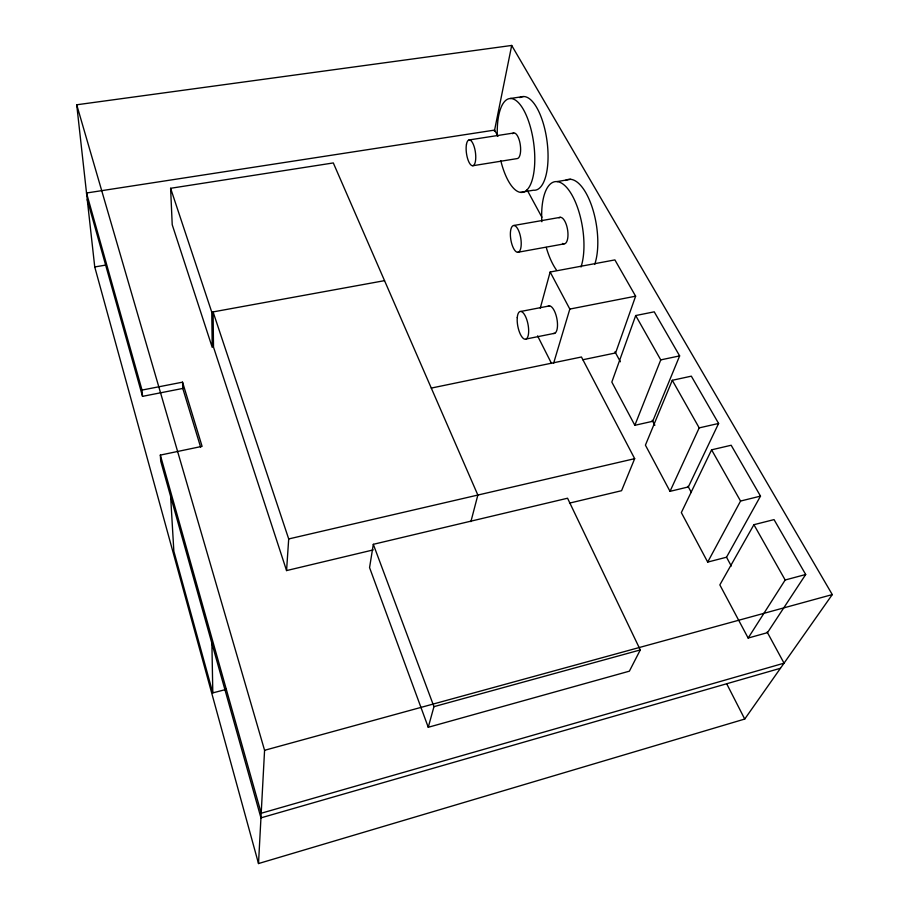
<?xml version="1.0" encoding="UTF-8"?>
<svg xmlns="http://www.w3.org/2000/svg" width="909" height="909" viewBox="0 0 909 909"><rect width="100%" height="100%" fill="white"/><g stroke="black" fill="none" stroke-linecap="round" stroke-linejoin="round"><path stroke-width="1.36" d="M258.508 863.55L264.576 750.3L76.72 104.785L511.699 45.45L832.28 594.588L744.732 719.053L258.508 863.55L94.741 266.951L76.72 104.785M286.562 570.579L288.698 538.946L213.081 311.912L213.513 347.136L286.562 570.579L373.213 549.922M373.315 544.321L369.565 567.614L428.253 727.28L629.38 671.172L640.288 649.935L567.557 498.223L373.315 544.321L433.957 706.657L428.253 727.28M494.371 131.226L511.699 45.45M470.896 521.641L477.85 495.053L333.308 162.938L170.608 188.288L172.221 224.728L212.229 347.374L211.763 312.151L170.608 188.288M540.264 308.174L550.15 272.007L614.893 259.906L635.618 296.186L615.598 352.942L582.828 359.748M553.604 363.27L569.829 309.071L550.15 272.007M635.698 315.548L611.825 382.087L634.846 425.298L652.707 421.287L679.637 355.896L654.23 311.832L635.698 315.548L660.752 359.884L634.846 425.298M431.286 388.075L581.453 356.998L634.675 458.67L621.563 490.701L569.511 503.12M672.285 380.292L645.413 445.149L670.024 491.349L688.352 486.929L718.599 423.458L691.329 376.167L672.285 380.292L699.191 427.889L670.024 491.349M711.588 449.83L681.33 512.596L707.691 562.092L726.518 557.217L760.503 496.121L731.166 445.251L711.588 449.83L740.551 501.052L707.691 562.092M753.913 524.698L719.837 584.885L748.152 638.05L767.48 632.653L805.692 574.499L774.036 519.607L753.913 524.698L785.171 579.999L748.152 638.05M780.456 668.274L260.951 817.861L160.734 461.193L160.336 455.091L202.082 446.353L182.55 382.166L142.02 390.075L142.52 396.358L182.8 388.438L182.55 382.166M433.957 706.657L640.288 649.935M264.576 750.3L832.28 594.588M785.171 579.999L805.692 574.499M170.631 496.394L173.846 551.206L212.808 692.885L226.386 689.352M740.551 501.052L760.503 496.121M288.698 538.946L634.675 458.67M699.191 427.889L718.599 423.458M660.752 359.884L679.637 355.896M526.186 339L554.808 333.262M569.829 309.071L635.618 296.186M520.891 311.446L549.57 305.878M517.653 252.316A13.578 5.034 80.6 0 0 519.289 232.306A13.578 5.034 80.6 0 0 510.449 232.068A13.578 5.034 80.6 0 0 517.653 252.316L563.978 243.907M211.763 312.151L384.541 280.654M513.846 225.477L560.353 217.319M520.63 192.367L533.458 190.208A47.211 18.203 82.4 0 0 546.786 139.395A47.211 18.203 82.4 0 0 519.846 97.638M94.741 266.951L105.91 265.053M557.069 181.584L570.67 179.3M472.794 165.733L517.278 158.575A12.908 4.852 82.3 0 0 520.039 143.315A12.908 4.852 82.3 0 0 512.506 133.691M469.021 139.963L513.687 133.021M510.244 98.49L523.311 96.559M497.973 136.316L494.598 130.089L86.514 193.003L142.02 390.075M527.061 189.879L541.934 217.274M614.973 351.794L620.381 361.759M652.173 420.299L654.878 425.276M688.011 486.304L691.397 492.53M726.564 557.297L731.291 566.023M767.139 632.028L784.047 663.172L261.201 813.237L160.336 455.091M726.666 683.727L744.732 719.053M537.583 335.887L551.524 363.475M182.8 388.438L200.616 447.126M87.264 199.673L142.52 396.358M211.899 643.254L212.808 692.885M548.184 306.174A14.044 5.431 79.1 0 1 556.887 318.684A14.044 5.431 79.1 0 1 553.411 333.489M559.012 217.819A13.442 5.42 80.9 0 1 567.693 230.534A13.442 5.42 80.9 0 1 562.501 243.442M565.478 180.493A49.166 20.316 80.9 0 1 591.645 205.741A49.166 20.316 80.9 0 1 594.679 264.451M556.433 270.007A49.313 19.907 80.9 0 1 546.252 247.396M541.855 221.739A49.313 19.907 80.9 0 1 567 187.845A49.313 19.907 80.9 0 1 580.999 267.007M497.314 135.93A47.336 17.828 82.3 0 1 520.743 105.399A47.336 17.828 82.3 0 1 531.515 182.084A47.336 17.828 82.3 0 1 500.791 160.723M517.266 317.548A14.135 5.181 79.1 0 0 524.857 339.216A14.135 5.181 79.1 0 0 526.652 319.264A14.135 5.181 79.1 0 0 517.266 317.548M466.487 144.179A13.021 4.5 81.9 0 0 471.578 165.461A13.021 4.5 81.9 0 0 474.771 148.871A13.021 4.5 81.9 0 0 466.487 144.179"/></g></svg>
